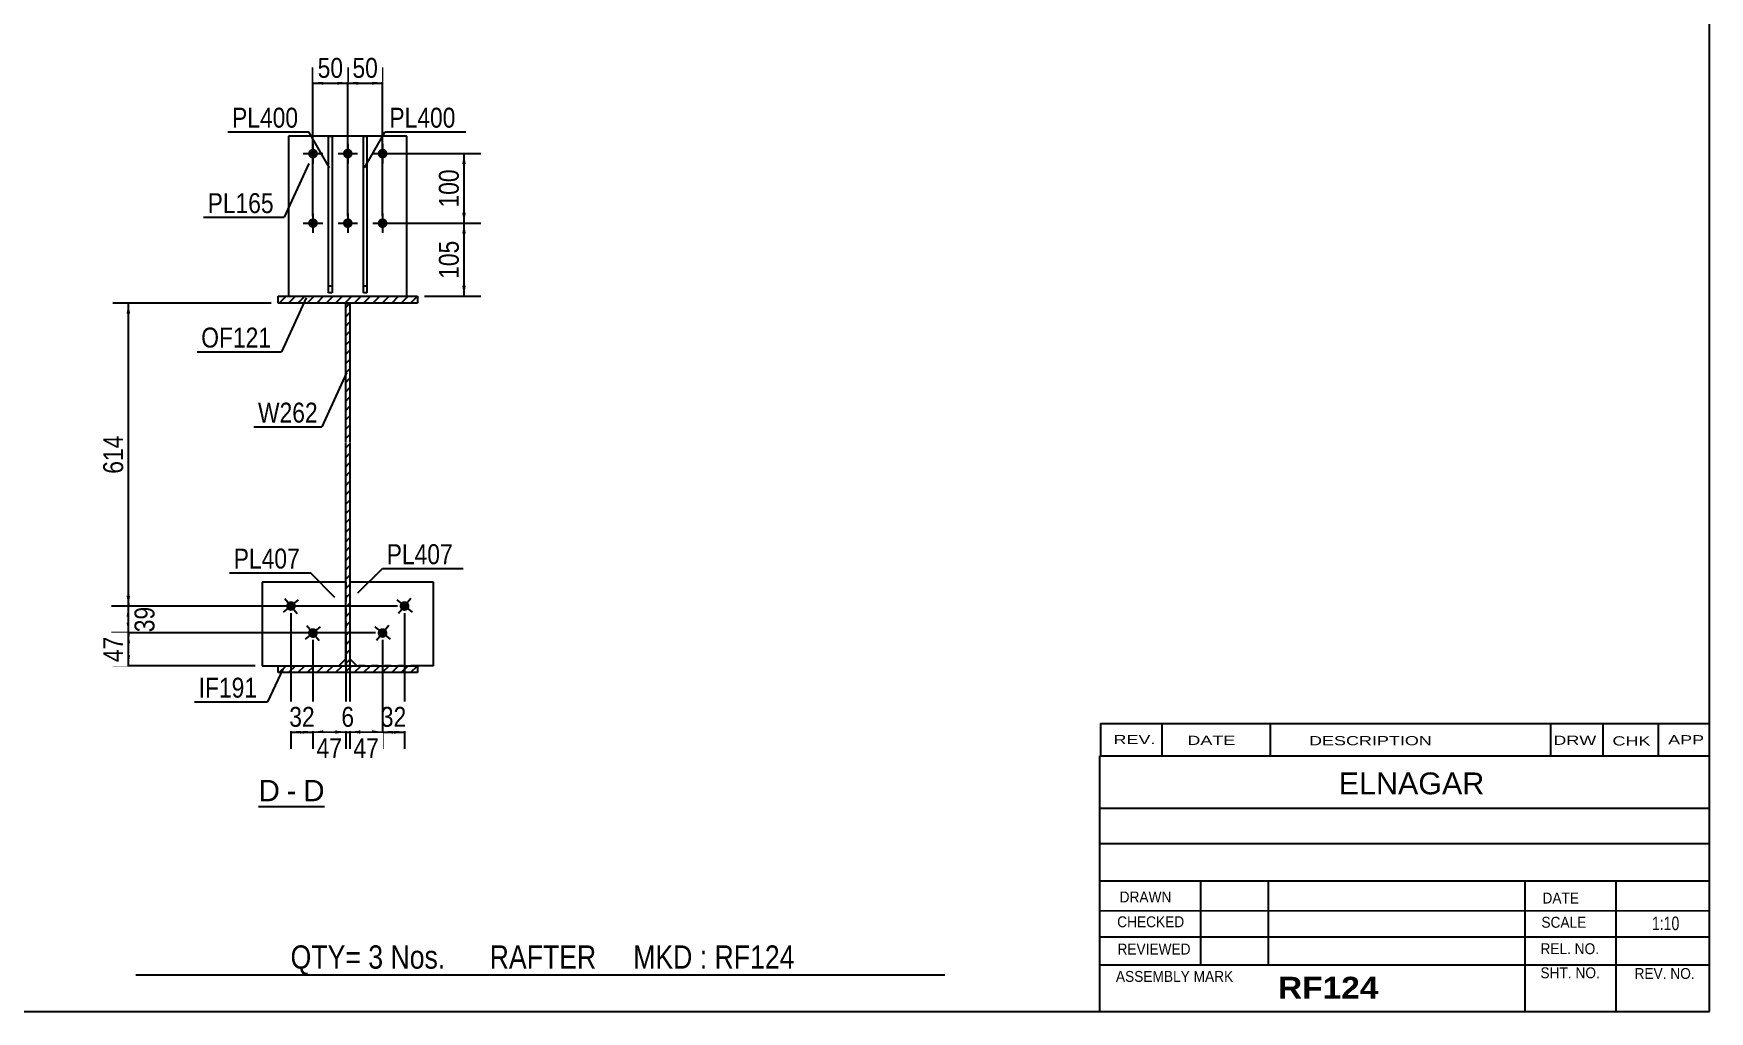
# Model space of a CAD drawing. Header units: millimetres. Extents: x -48 to 355, y -206 to 71.
# Drawn here: x 114 to 354.9, y -206.2 to -65.7 of the extents above; entities that cross this region are included whole.
import ezdxf

# ---------------------------------------------------------------- set-up
doc = ezdxf.new("R2010")
doc.units = ezdxf.units.MM
doc.linetypes.add('DXK_LINE_DOT1', pattern=[1.8814, 0.9407, -0.9407])
doc.styles.add('Arial', font='ARIAL.TTF', dxfattribs={"height": 0.2})
doc.styles.add('Arial Bold', font='ARIALBD.TTF', dxfattribs={"height": 0.2})
doc.styles.add('Arial Narrow', font='ARIALN.TTF', dxfattribs={"height": 0.2})

# ---------------------------------------------------------------- blocks, each defined once
blk = doc.blocks.new('Unknown-627019921-1200')
at = {"color": 5, "linetype": 'Continuous'}
for p, q in [((354.85, -206.22), (354.85, 70.78)), ((-45.15, -206.22), (354.85, -206.22))]:
    blk.add_line(p, q, dxfattribs=at)
blk = doc.blocks.new('Unknown-627019921-12 - 1985')
at = {"color": 7, "linetype": 'Continuous'}
blk.add_line((146.34, -176.75), (155.84, -176.75), dxfattribs=at)
at = {"color": 0, "linetype": 'Continuous'}
blk.add_wipeout([(149.42, -176), (149.42, -172.8), (146.34, -172.8), (146.34, -176)], dxfattribs=at)
blk.add_wipeout([(151.8, -176), (151.8, -172.8), (150.38, -172.8), (150.38, -176)], dxfattribs=at)
at = {"color": 96, "linetype": 'Continuous', "style": 'Arial'}
blk.add_text('D', height=3.06, dxfattribs=at).set_placement((146.34, -176))
at = {"color": 0, "linetype": 'Continuous'}
blk.add_wipeout([(155.84, -176), (155.84, -172.8), (152.76, -172.8), (152.76, -176)], dxfattribs=at)
at = {"color": 96, "linetype": 'Continuous', "style": 'Arial'}
for s, p in [('D', (152.76, -176)), ('-', (150.38, -176))]:
    blk.add_text(s, height=3.06, dxfattribs=at).set_placement(p)
blk = doc.blocks.new('Part-627019921-2013 - 1985')
at = {"color": 2, "linetype": 'Continuous'}
for p, q in [((150.68, -80.42), (150.68, -103.42)), ((167.68, -80.42), (150.68, -80.42)), ((167.68, -103.42), (167.68, -80.42))]:
    blk.add_line(p, q, dxfattribs=at)
at = {"color": 7, "linetype": 'DXK_LINE_DOT1'}
blk.add_line((150.68, -103.42), (167.68, -103.42), dxfattribs=at)
blk = doc.blocks.new('Part-627019921-2035 - 1985')
at = {"color": 2, "linetype": 'Continuous'}
for p, q in [((161.43, -102.92), (161.43, -80.42)), ((161.43, -80.42), (161.93, -80.42)), ((161.93, -80.42), (161.93, -102.92)), ((161.93, -102.92), (161.43, -102.92))]:
    blk.add_line(p, q, dxfattribs=at)
at = {"color": 7, "linetype": 'DXK_LINE_DOT1'}
blk.add_line((161.43, -101.92), (161.93, -101.92), dxfattribs=at)
blk = doc.blocks.new('Part-627019921-2057 - 1985')
at = {"color": 2, "linetype": 'Continuous'}
for p, q in [((171.48, -144.52), (159.48, -144.52)), ((171.48, -156.52), (171.48, -144.52)), ((159.48, -155.52), (160.48, -156.52)), ((171.48, -156.52), (169.18, -156.52))]:
    blk.add_line(p, q, dxfattribs=at)
at = {"color": 7, "linetype": 'DXK_LINE_DOT1'}
for p, q in [((159.48, -144.52), (159.48, -155.52)), ((169.18, -156.52), (160.48, -156.52))]:
    blk.add_line(p, q, dxfattribs=at)
blk = doc.blocks.new('Part-627019921-2062 - 1985')
at = {"color": 2, "linetype": 'Continuous'}
for p, q in [((158.88, -144.52), (146.88, -144.52)), ((146.88, -144.52), (146.88, -156.52)), ((146.88, -156.52), (149.18, -156.52)), ((158.88, -155.52), (157.88, -156.52))]:
    blk.add_line(p, q, dxfattribs=at)
at = {"color": 7, "linetype": 'DXK_LINE_DOT1'}
for p, q in [((158.88, -144.52), (158.88, -155.52)), ((149.18, -156.52), (157.88, -156.52))]:
    blk.add_line(p, q, dxfattribs=at)
blk = doc.blocks.new('Part-627019921-2082 - 1985')
at = {"color": 2, "linetype": 'Continuous'}
for p, q in [((156.43, -102.92), (156.43, -80.42)), ((156.43, -80.42), (156.93, -80.42)), ((156.93, -80.42), (156.93, -102.92)), ((156.93, -102.92), (156.43, -102.92))]:
    blk.add_line(p, q, dxfattribs=at)
at = {"color": 7, "linetype": 'DXK_LINE_DOT1'}
blk.add_line((156.43, -101.92), (156.93, -101.92), dxfattribs=at)
blk = doc.blocks.new('Part-627019921-2105 - 1985')
at = {"linetype": 'Continuous'}
h = blk.add_hatch(dxfattribs=at)
h.set_pattern_fill('', scale=0.3, style=0, pattern_type=0)
h.set_pattern_definition([(45, (159.4772, -104.4245), (-0.67352, 0.67352), [])])
h.paths.add_polyline_path([(159.48, -156.52), (159.48, -104.42), (158.88, -104.42), (158.88, -156.52)])
at = {"color": 2, "linetype": 'Continuous'}
for p, q in [((158.88, -124.42), (158.88, -104.42)), ((158.88, -104.42), (159.48, -104.42)), ((159.48, -104.42), (159.48, -124.42)), ((158.88, -156.52), (158.88, -124.52)), ((159.48, -124.52), (159.48, -156.52)), ((159.48, -156.52), (158.88, -156.52))]:
    blk.add_line(p, q, dxfattribs=at)
blk = doc.blocks.new('Bolt-627019921-2123 - 1985')
at = {"linetype": 'Continuous'}
for points in [[(154.88, -82.92, -1), (153.48, -82.92, -1)], [(159.88, -82.92, -1), (158.48, -82.92, -1)], [(164.88, -82.92, -1), (163.48, -82.92, -1)], [(154.88, -92.92, -1), (153.48, -92.92, -1)], [(159.88, -92.92, -1), (158.48, -92.92, -1)], [(164.88, -92.92, -1), (163.48, -92.92, -1)]]:
    blk.add_hatch(color=3, dxfattribs=at).paths.add_polyline_path(points)
at = {"color": 3, "linetype": 'Continuous'}
for p, q in [((154.18, -81.52), (154.18, -84.32)), ((159.18, -81.52), (159.18, -84.32)), ((164.18, -81.52), (164.18, -84.32)), ((152.78, -82.92), (155.58, -82.92)), ((157.78, -82.92), (160.58, -82.92)), ((162.78, -82.92), (165.58, -82.92)), ((152.78, -92.92), (155.58, -92.92)), ((154.18, -91.52), (154.18, -94.32)), ((157.78, -92.92), (160.58, -92.92)), ((159.18, -91.52), (159.18, -94.32)), ((162.78, -92.92), (165.58, -92.92)), ((164.18, -91.52), (164.18, -94.32))]:
    blk.add_line(p, q, dxfattribs=at)
blk = doc.blocks.new('Bolt-627019921-2124 - 1985')
at = {"linetype": 'Continuous'}
for points in [[(167.88, -148.39, -1), (166.79, -147.5, -1)], [(164.72, -152.27, -1), (163.63, -151.38, -1)]]:
    blk.add_hatch(color=3, dxfattribs=at).paths.add_polyline_path(points)
at = {"color": 3, "linetype": 'Continuous'}
for p, q in [((168.22, -146.86), (166.45, -149.03)), ((166.25, -147.06), (168.42, -148.83)), ((163.09, -150.94), (165.26, -152.71)), ((165.06, -150.74), (163.29, -152.91))]:
    blk.add_line(p, q, dxfattribs=at)
blk = doc.blocks.new('Bolt-627019921-2125 - 1985')
at = {"linetype": 'Continuous'}
for points in [[(151.56, -147.5, -1), (150.48, -148.39, -1)], [(154.72, -151.38, -1), (153.63, -152.27, -1)]]:
    blk.add_hatch(color=3, dxfattribs=at).paths.add_polyline_path(points)
at = {"color": 3, "linetype": 'Continuous'}
for p, q in [((150.14, -146.86), (151.9, -149.03)), ((149.94, -148.83), (152.11, -147.06)), ((153.09, -152.71), (155.26, -150.94)), ((153.29, -150.74), (155.06, -152.91))]:
    blk.add_line(p, q, dxfattribs=at)
blk = doc.blocks.new('Part-627019921-2152 - 1985')
at = {"linetype": 'Continuous'}
h = blk.add_hatch(dxfattribs=at)
h.set_pattern_fill('', scale=0.3, style=0, pattern_type=0)
h.set_pattern_definition([(45, (169.1772, -103.4245), (-0.67352, 0.67352), [])])
h.paths.add_polyline_path([(169.18, -104.42), (169.18, -103.42), (149.18, -103.42), (149.18, -104.42)])
at = {"color": 2, "linetype": 'Continuous'}
for p, q in [((149.18, -104.42), (149.18, -103.42)), ((149.18, -103.42), (169.18, -103.42)), ((169.18, -103.42), (169.18, -104.42)), ((169.18, -104.42), (149.18, -104.42))]:
    blk.add_line(p, q, dxfattribs=at)
blk = doc.blocks.new('Part-627019921-2174 - 1985')
at = {"linetype": 'Continuous'}
h = blk.add_hatch(dxfattribs=at)
h.set_pattern_fill('', scale=0.3, style=0, pattern_type=0)
h.set_pattern_definition([(45, (169.1772, -156.5245), (-0.67352, 0.67352), [])])
h.paths.add_polyline_path([(169.18, -157.52), (169.18, -156.52), (149.18, -156.52), (149.18, -157.52)])
at = {"color": 2, "linetype": 'Continuous'}
for p, q in [((149.18, -157.52), (149.18, -156.52)), ((149.18, -156.52), (169.18, -156.52)), ((169.18, -156.52), (169.18, -157.52)), ((169.18, -157.52), (149.18, -157.52))]:
    blk.add_line(p, q, dxfattribs=at)
blk = doc.blocks.new('StraightDimension-627019921-2269 - 1985')
at = {"linetype": 'Continuous'}
for points in [[(155.68, -166.3), (154.18, -166.05), (155.68, -165.8)], [(157.38, -165.8), (158.88, -166.05), (157.38, -166.3)]]:
    blk.add_hatch(color=7, dxfattribs=at).paths.add_polyline_path(points)
at = {"color": 7, "linetype": 'Continuous'}
for p, q in [((154.18, -152.82), (154.18, -168.3)), ((158.88, -152.82), (158.88, -168.3)), ((154.18, -166.05), (158.88, -166.05))]:
    blk.add_line(p, q, dxfattribs=at)
at = {"color": 0}
blk.add_wipeout([(158.96, -170.4), (158.96, -166.2), (154.1, -166.2), (154.1, -170.4)], dxfattribs=at)
at = {"color": 3, "style": 'Arial Narrow'}
blk.add_text('47', height=2.863, dxfattribs=at).set_placement((154.7, -169.8))
blk = doc.blocks.new('StraightDimension-627019921-3667 - 1985')
at = {"linetype": 'Continuous'}
for points in [[(160.68, -73.03), (159.18, -72.78), (160.68, -72.53)], [(162.68, -72.53), (164.18, -72.78), (162.68, -73.03)]]:
    blk.add_hatch(color=7, dxfattribs=at).paths.add_polyline_path(points)
at = {"color": 7, "linetype": 'Continuous'}
for p, q in [((159.18, -91.92), (159.18, -70.53)), ((164.18, -91.92), (164.18, -70.53)), ((159.18, -72.78), (164.18, -72.78))]:
    blk.add_line(p, q, dxfattribs=at)
at = {"color": 0}
blk.add_wipeout([(164.11, -72.63), (164.11, -68.43), (159.25, -68.43), (159.25, -72.63)], dxfattribs=at)
at = {"color": 3, "style": 'Arial Narrow'}
blk.add_text('50', height=2.863, dxfattribs=at).set_placement((159.85, -72.03))
blk = doc.blocks.new('StraightDimension-627019921-2249 - 1985')
at = {"linetype": 'Continuous'}
for points in [[(165.68, -166.3), (164.18, -166.05), (165.68, -165.8)], [(165.83, -165.8), (167.33, -166.05), (165.83, -166.3)]]:
    blk.add_hatch(color=7, dxfattribs=at).paths.add_polyline_path(points)
at = {"color": 7, "linetype": 'Continuous'}
for p, q in [((167.33, -148.95), (167.33, -168.45)), ((164.18, -152.82), (164.18, -168.45)), ((164.18, -166.05), (167.33, -166.05))]:
    blk.add_line(p, q, dxfattribs=at)
at = {"color": 0}
blk.add_wipeout([(168.18, -165.9), (168.18, -161.7), (163.33, -161.7), (163.33, -165.9)], dxfattribs=at)
at = {"color": 3, "style": 'Arial Narrow'}
blk.add_text('32', height=2.863, dxfattribs=at).set_placement((163.93, -165.3))
blk = doc.blocks.new('StraightDimension-627019921-2210 - 1985')
at = {"linetype": 'Continuous'}
for points in [[(175.63, -94.42), (175.88, -92.92), (176.13, -94.42)], [(176.13, -101.92), (175.88, -103.42), (175.63, -101.92)]]:
    blk.add_hatch(color=7, dxfattribs=at).paths.add_polyline_path(points)
at = {"color": 7, "linetype": 'Continuous'}
for p, q in [((165.18, -92.92), (178.28, -92.92)), ((175.88, -103.42), (175.88, -92.92)), ((170.18, -103.42), (178.28, -103.42))]:
    blk.add_line(p, q, dxfattribs=at)
at = {"color": 0}
blk.add_wipeout([(175.73, -94.83), (171.53, -94.83), (171.53, -101.52), (175.73, -101.52)], dxfattribs=at)
at = {"color": 3, "style": 'Arial Narrow'}
blk.add_text('105', height=2.863, rotation=90.0002, dxfattribs=at).set_placement((175.13, -100.92))
blk = doc.blocks.new('StraightDimension-627019921-2309 - 1985')
at = {"linetype": 'Continuous'}
for points in [[(127.4, -149.45), (127.65, -147.95), (127.9, -149.45)], [(127.9, -150.32), (127.65, -151.82), (127.4, -150.32)]]:
    blk.add_hatch(color=7, dxfattribs=at).paths.add_polyline_path(points)
at = {"color": 7, "linetype": 'Continuous'}
for p, q in [((166.33, -147.95), (125.25, -147.95)), ((127.65, -151.82), (127.65, -147.95)), ((163.18, -151.82), (125.25, -151.82))]:
    blk.add_line(p, q, dxfattribs=at)
at = {"color": 0}
blk.add_wipeout([(132, -147.46), (127.8, -147.46), (127.8, -152.31), (132, -152.31)], dxfattribs=at)
at = {"color": 3, "style": 'Arial Narrow'}
blk.add_text('39', height=2.863, rotation=90.0002, dxfattribs=at).set_placement((131.4, -151.71))
blk = doc.blocks.new('StraightDimension-627019921-2220 - 1985')
at = {"linetype": 'Continuous'}
for points in [[(175.63, -84.42), (175.88, -82.92), (176.13, -84.42)], [(176.13, -91.42), (175.88, -92.92), (175.63, -91.42)]]:
    blk.add_hatch(color=7, dxfattribs=at).paths.add_polyline_path(points)
at = {"color": 7, "linetype": 'Continuous'}
for p, q in [((165.18, -82.92), (178.28, -82.92)), ((175.88, -92.92), (175.88, -82.92)), ((165.18, -92.92), (178.28, -92.92))]:
    blk.add_line(p, q, dxfattribs=at)
at = {"color": 0}
blk.add_wipeout([(175.73, -84.58), (171.53, -84.58), (171.53, -91.27), (175.73, -91.27)], dxfattribs=at)
at = {"color": 3, "style": 'Arial Narrow'}
blk.add_text('100', height=2.863, rotation=90.0002, dxfattribs=at).set_placement((175.13, -90.67))
blk = doc.blocks.new('StraightDimension-627019921-2236 - 1985')
at = {"linetype": 'Continuous'}
for points in [[(160.98, -166.3), (159.48, -166.05), (160.98, -165.8)], [(162.68, -165.8), (164.18, -166.05), (162.68, -166.3)]]:
    blk.add_hatch(color=7, dxfattribs=at).paths.add_polyline_path(points)
at = {"color": 7, "linetype": 'Continuous'}
for p, q in [((159.48, -152.82), (159.48, -168.3)), ((164.18, -152.82), (164.18, -168.3)), ((159.48, -166.05), (164.18, -166.05))]:
    blk.add_line(p, q, dxfattribs=at)
at = {"color": 0}
blk.add_wipeout([(164.26, -170.4), (164.26, -166.2), (159.4, -166.2), (159.4, -170.4)], dxfattribs=at)
at = {"color": 3, "style": 'Arial Narrow'}
blk.add_text('47', height=2.863, dxfattribs=at).set_placement((160, -169.8))
blk = doc.blocks.new('StraightDimension-627019921-2259 - 1985')
at = {"linetype": 'Continuous'}
for points in [[(152.52, -166.3), (151.02, -166.05), (152.52, -165.8)], [(152.68, -165.8), (154.18, -166.05), (152.68, -166.3)]]:
    blk.add_hatch(color=7, dxfattribs=at).paths.add_polyline_path(points)
at = {"color": 7, "linetype": 'Continuous'}
for p, q in [((151.02, -148.95), (151.02, -168.45)), ((154.18, -152.82), (154.18, -168.45)), ((151.02, -166.05), (154.18, -166.05))]:
    blk.add_line(p, q, dxfattribs=at)
at = {"color": 0}
blk.add_wipeout([(155.03, -165.9), (155.03, -161.7), (150.17, -161.7), (150.17, -165.9)], dxfattribs=at)
at = {"color": 3, "style": 'Arial Narrow'}
blk.add_text('32', height=2.863, dxfattribs=at).set_placement((150.77, -165.3))
blk = doc.blocks.new('StraightDimension-627019921-2282 - 1985')
at = {"linetype": 'Continuous'}
for points in [[(157.38, -165.8), (158.88, -166.05), (157.38, -166.3)], [(160.98, -166.3), (159.48, -166.05), (160.98, -165.8)]]:
    blk.add_hatch(color=7, dxfattribs=at).paths.add_polyline_path(points)
at = {"color": 7, "linetype": 'Continuous'}
for p, q in [((158.88, -152.82), (158.88, -168.45)), ((159.48, -152.82), (159.48, -168.45)), ((158.88, -166.05), (159.48, -166.05))]:
    blk.add_line(p, q, dxfattribs=at)
at = {"color": 0}
blk.add_wipeout([(160.69, -165.9), (160.69, -161.7), (157.66, -161.7), (157.66, -165.9)], dxfattribs=at)
at = {"color": 3, "style": 'Arial Narrow'}
blk.add_text('6', height=2.86, dxfattribs=at).set_placement((158.26, -165.3))
blk = doc.blocks.new('StraightDimension-627019921-2299 - 1985')
at = {"linetype": 'Continuous'}
for points in [[(127.4, -153.32), (127.65, -151.82), (127.9, -153.32)], [(127.9, -155.02), (127.65, -156.52), (127.4, -155.02)]]:
    blk.add_hatch(color=7, dxfattribs=at).paths.add_polyline_path(points)
at = {"color": 7, "linetype": 'Continuous'}
for p, q in [((163.18, -151.82), (125.4, -151.82)), ((127.65, -156.52), (127.65, -151.82)), ((145.88, -156.52), (125.4, -156.52))]:
    blk.add_line(p, q, dxfattribs=at)
at = {"color": 0}
blk.add_wipeout([(127.5, -151.75), (123.3, -151.75), (123.3, -156.6), (127.5, -156.6)], dxfattribs=at)
at = {"color": 3, "style": 'Arial Narrow'}
blk.add_text('47', height=2.863, rotation=90.0002, dxfattribs=at).set_placement((126.9, -156))
blk = doc.blocks.new('StraightDimension-627019921-2319 - 1985')
at = {"linetype": 'Continuous'}
for points in [[(127.4, -105.92), (127.65, -104.42), (127.9, -105.92)], [(127.9, -146.45), (127.65, -147.95), (127.4, -146.45)]]:
    blk.add_hatch(color=7, dxfattribs=at).paths.add_polyline_path(points)
at = {"color": 7, "linetype": 'Continuous'}
for p, q in [((148.18, -104.42), (125.4, -104.42)), ((127.65, -147.95), (127.65, -104.42)), ((166.33, -147.95), (125.4, -147.95))]:
    blk.add_line(p, q, dxfattribs=at)
at = {"color": 0}
blk.add_wipeout([(127.5, -122.84), (123.3, -122.84), (123.3, -129.53), (127.5, -129.53)], dxfattribs=at)
at = {"color": 3, "style": 'Arial Narrow'}
blk.add_text('614', height=2.863, rotation=90.0002, dxfattribs=at).set_placement((126.9, -128.93))
blk = doc.blocks.new('StraightDimension-627019921-3665 - 1985')
at = {"linetype": 'Continuous'}
for points in [[(155.68, -73.03), (154.18, -72.78), (155.68, -72.53)], [(157.68, -72.53), (159.18, -72.78), (157.68, -73.03)]]:
    blk.add_hatch(color=7, dxfattribs=at).paths.add_polyline_path(points)
at = {"color": 7, "linetype": 'Continuous'}
for p, q in [((154.18, -91.92), (154.18, -70.53)), ((159.18, -91.92), (159.18, -70.53)), ((154.18, -72.78), (159.18, -72.78))]:
    blk.add_line(p, q, dxfattribs=at)
at = {"color": 0}
blk.add_wipeout([(159.11, -72.63), (159.11, -68.43), (154.25, -68.43), (154.25, -72.63)], dxfattribs=at)
at = {"color": 3, "style": 'Arial Narrow'}
blk.add_text('50', height=2.863, dxfattribs=at).set_placement((154.85, -72.03))
blk = doc.blocks.new('CBS_CALLOFF-627019921-9369')
at = {"color": 7, "linetype": 'Continuous'}
blk.add_line((128.73, -200.95), (244.96, -200.97), dxfattribs=at)
at = {"color": 3, "linetype": 'Continuous', "style": 'Arial Narrow'}
blk.add_text('QTY= 3 Nos.      RAFTER     MKD : RF124', height=3.3405, dxfattribs=at).set_placement((150.96, -200.06))
blk = doc.blocks.new('CBS_NAME_BLOG-627019921-9370')
at = {"color": 7, "linetype": 'Continuous'}
for p, q in [((267.26, -169.47), (354.78, -169.47)), ((267.26, -206.18), (267.26, -169.47)), ((267.26, -177), (354.78, -177)), ((267.33, -182.06), (354.85, -182.06)), ((267.26, -187.43), (354.78, -187.43)), ((281.78, -199.54), (281.78, -187.44)), ((291.47, -199.51), (291.47, -187.44)), ((328.38, -206.18), (328.38, -187.45)), ((341.43, -206.18), (341.43, -187.43)), ((267.27, -191.73), (354.85, -191.71)), ((267.26, -195.48), (354.78, -195.48)), ((267.26, -199.52), (354.78, -199.52)), ((267.26, -206.22), (354.85, -206.22))]:
    blk.add_line(p, q, dxfattribs=at)
at = {"color": 3, "linetype": 'Continuous', "style": 'Arial'}
blk.add_text('ELNAGAR', height=3.133, dxfattribs=at).set_placement((301.58, -175))
at = {"color": 3, "linetype": 'Continuous'}
for s, height, style, width, p in [('DRAWN', 1.566, 'Arial', 0.9, (270.09, -190.54)), ('DATE', 1.566, 'Arial', 0.9, (330.85, -190.7)), ('CHECKED', 1.566, 'Arial', 0.9, (269.74, -194.11)), ('SCALE', 1.566, 'Arial', 0.9, (330.7, -194.18)), ('1:10', 1.957, 'Arial Narrow', 0.9, (346.59, -194.53)), ('REVIEWED', 1.566, 'Arial', 0.9, (269.78, -198.03)), ('REL. NO.', 1.566, 'Arial', 0.9, (330.56, -197.98)), ('SHT. NO.', 1.566, 'Arial', 0.9, (330.56, -201.44)), ('ASSEMBLY MARK', 1.5663, 'Arial', 0.9, (269.56, -201.96)), ('RF124', 3.131, 'Arial Bold', 1.1, (292.84, -204.36)), ('REV. NO.', 1.566, 'Arial', 0.9, (344.08, -201.54))]:
    blk.add_text(s, height=height, dxfattribs=dict(at, style=style, width=width)).set_placement(p)
blk = doc.blocks.new('CBS_REVISION-627019921-9371')
at = {"color": 7, "linetype": 'Continuous'}
for p, q in [((267.34, -164.84), (354.84, -164.84)), ((267.34, -164.84), (267.34, -169.47)), ((276.14, -164.84), (276.14, -169.47)), ((291.73, -164.84), (291.73, -169.41)), ((331.99, -164.84), (331.99, -169.47)), ((339.53, -164.84), (339.53, -169.47)), ((347.48, -164.84), (347.48, -169.47)), ((267.34, -169.47), (354.84, -169.47))]:
    blk.add_line(p, q, dxfattribs=at)
at = {"color": 7, "style": 'Arial Narrow', "width": 1.7}
for s, height, p in [('REV.', 1.326, (269.21, -167.79)), ('DATE', 1.326, (279.83, -167.91)), ('DESCRIPTION', 1.3257, (297.31, -167.96)), ('DRW', 1.326, (332.42, -167.9)), ('CHK', 1.326, (340.91, -167.99)), ('APP', 1.326, (348.91, -167.83))]:
    blk.add_text(s, height=height, dxfattribs=at).set_placement(p)
blk = doc.blocks.new('Mark-627019921-2053 - 1985')
at = {"color": 0}
blk.add_wipeout([(174.27, -141.93), (174.27, -138.93), (164.77, -138.93), (164.77, -141.93)], dxfattribs=at)
blk.add_wipeout([(174.27, -141.93), (174.27, -138.93), (164.77, -138.93), (164.77, -141.93)], dxfattribs=at)
at = {"color": 7, "linetype": 'Continuous'}
for p, q in [((160.63, -146.06), (164.17, -142.53)), ((164.17, -142.53), (175.77, -142.53))]:
    blk.add_line(p, q, dxfattribs=at)
at = {"color": 3, "style": 'Arial Narrow'}
blk.add_text('PL407', height=2.863, dxfattribs=at).set_placement((164.77, -141.93))
blk = doc.blocks.new('Mark-627019921-2008 - 1985')
at = {"color": 7, "linetype": 'Continuous'}
blk.add_line((153.58, -84.34), (150.04, -92.07), dxfattribs=at)
at = {"color": 0}
blk.add_wipeout([(148.54, -91.47), (148.54, -88.47), (139.04, -88.47), (139.04, -91.47)], dxfattribs=at)
blk.add_wipeout([(148.54, -91.47), (148.54, -88.47), (139.04, -88.47), (139.04, -91.47)], dxfattribs=at)
at = {"color": 7, "linetype": 'Continuous'}
blk.add_line((138.44, -92.07), (150.04, -92.07), dxfattribs=at)
at = {"color": 3, "style": 'Arial Narrow'}
blk.add_text('PL165', height=2.863, dxfattribs=at).set_placement((139.04, -91.47))
blk = doc.blocks.new('Mark-627019921-2031 - 1985')
at = {"color": 0}
blk.add_wipeout([(174.66, -79.19), (174.66, -76.19), (165.16, -76.19), (165.16, -79.19)], dxfattribs=at)
blk.add_wipeout([(174.66, -79.19), (174.66, -76.19), (165.16, -76.19), (165.16, -79.19)], dxfattribs=at)
at = {"color": 7, "linetype": 'Continuous'}
for p, q in [((161.56, -84.98), (164.56, -79.79)), ((164.56, -79.79), (176.16, -79.79))]:
    blk.add_line(p, q, dxfattribs=at)
at = {"color": 3, "style": 'Arial Narrow'}
blk.add_text('PL400', height=2.863, dxfattribs=at).set_placement((165.16, -79.19))
blk = doc.blocks.new('Mark-627019921-2058 - 1985')
at = {"color": 7, "linetype": 'Continuous'}
blk.add_line((157.33, -146.7), (153.8, -143.16), dxfattribs=at)
at = {"color": 0}
blk.add_wipeout([(152.3, -142.56), (152.3, -139.56), (142.79, -139.56), (142.79, -142.56)], dxfattribs=at)
blk.add_wipeout([(152.3, -142.56), (152.3, -139.56), (142.79, -139.56), (142.79, -142.56)], dxfattribs=at)
at = {"color": 7, "linetype": 'Continuous'}
blk.add_line((142.19, -143.16), (153.8, -143.16), dxfattribs=at)
at = {"color": 3, "style": 'Arial Narrow'}
blk.add_text('PL407', height=2.863, dxfattribs=at).set_placement((142.79, -142.56))
blk = doc.blocks.new('Mark-627019921-2170 - 1985')
at = {"color": 7, "linetype": 'Continuous'}
blk.add_line((149.86, -157), (147.65, -161.71), dxfattribs=at)
at = {"color": 0}
blk.add_wipeout([(146.15, -161.11), (146.15, -158.11), (137.75, -158.11), (137.75, -161.11)], dxfattribs=at)
blk.add_wipeout([(146.15, -161.11), (146.15, -158.11), (137.75, -158.11), (137.75, -161.11)], dxfattribs=at)
at = {"color": 7, "linetype": 'Continuous'}
blk.add_line((137.15, -161.71), (147.65, -161.71), dxfattribs=at)
at = {"color": 3, "style": 'Arial Narrow'}
blk.add_text('IF191', height=2.863, dxfattribs=at).set_placement((137.75, -161.11))
blk = doc.blocks.new('Mark-627019921-2078 - 1985')
at = {"color": 7, "linetype": 'Continuous'}
blk.add_line((156.56, -84.98), (153.56, -79.79), dxfattribs=at)
at = {"color": 0}
blk.add_wipeout([(152.06, -79.19), (152.06, -76.19), (142.55, -76.19), (142.55, -79.19)], dxfattribs=at)
blk.add_wipeout([(152.06, -79.19), (152.06, -76.19), (142.55, -76.19), (142.55, -79.19)], dxfattribs=at)
at = {"color": 7, "linetype": 'Continuous'}
blk.add_line((141.95, -79.79), (153.56, -79.79), dxfattribs=at)
at = {"color": 3, "style": 'Arial Narrow'}
blk.add_text('PL400', height=2.863, dxfattribs=at).set_placement((142.55, -79.19))
blk = doc.blocks.new('Mark-627019921-2101 - 1985')
at = {"color": 0}
blk.add_wipeout([(154.86, -121.58), (154.86, -118.58), (146.28, -118.58), (146.28, -121.58)], dxfattribs=at)
blk.add_wipeout([(154.86, -121.58), (154.86, -118.58), (146.28, -118.58), (146.28, -121.58)], dxfattribs=at)
at = {"color": 7, "linetype": 'Continuous'}
for p in [(159, -114.45), (145.68, -122.18)]:
    blk.add_line(p, (155.46, -122.18), dxfattribs=at)
at = {"color": 3, "style": 'Arial Narrow'}
blk.add_text('W262', height=2.863, dxfattribs=at).set_placement((146.28, -121.58))
blk = doc.blocks.new('Mark-627019921-2148 - 1985')
at = {"color": 7, "linetype": 'Continuous'}
blk.add_line((153.21, -103.65), (149.67, -111.39), dxfattribs=at)
at = {"color": 0}
blk.add_wipeout([(148.17, -110.79), (148.17, -107.79), (138.12, -107.79), (138.12, -110.79)], dxfattribs=at)
blk.add_wipeout([(148.17, -110.79), (148.17, -107.79), (138.12, -107.79), (138.12, -110.79)], dxfattribs=at)
at = {"color": 7, "linetype": 'Continuous'}
blk.add_line((137.52, -111.39), (149.67, -111.39), dxfattribs=at)
at = {"color": 3, "style": 'Arial Narrow'}
blk.add_text('OF121', height=2.863, dxfattribs=at).set_placement((138.12, -110.79))

msp = doc.modelspace()

# ---------------------------------------------------------------- block references
for name in ['Unknown-627019921-1200', 'Part-627019921-2013 - 1985', 'Bolt-627019921-2123 - 1985', 'Part-627019921-2082 - 1985', 'Part-627019921-2035 - 1985', 'Part-627019921-2152 - 1985', 'Part-627019921-2105 - 1985', 'Part-627019921-2062 - 1985', 'Bolt-627019921-2125 - 1985', 'Part-627019921-2057 - 1985', 'Bolt-627019921-2124 - 1985', 'Part-627019921-2174 - 1985', 'CBS_REVISION-627019921-9371', 'CBS_NAME_BLOG-627019921-9370', 'CBS_CALLOFF-627019921-9369']:
    msp.add_blockref(name, (0, 0))

# ---------------------------------------------------------------- next in the draw order: block references
for name in ['StraightDimension-627019921-3667 - 1985', 'StraightDimension-627019921-2249 - 1985', 'StraightDimension-627019921-2269 - 1985', 'Unknown-627019921-12 - 1985']:
    msp.add_blockref(name, (0, 0))

# ---------------------------------------------------------------- next in the draw order: block references
for name in ['StraightDimension-627019921-3665 - 1985', 'StraightDimension-627019921-2210 - 1985', 'StraightDimension-627019921-2309 - 1985']:
    msp.add_blockref(name, (0, 0))

# ---------------------------------------------------------------- next in the draw order: block references
for name in ['StraightDimension-627019921-2220 - 1985', 'Mark-627019921-2008 - 1985', 'StraightDimension-627019921-2259 - 1985', 'StraightDimension-627019921-2236 - 1985']:
    msp.add_blockref(name, (0, 0))

# ---------------------------------------------------------------- next in the draw order: block references
for name in ['Mark-627019921-2078 - 1985', 'Mark-627019921-2031 - 1985', 'StraightDimension-627019921-2319 - 1985', 'StraightDimension-627019921-2282 - 1985']:
    msp.add_blockref(name, (0, 0))

# ---------------------------------------------------------------- next in the draw order: block references
for name in ['Mark-627019921-2148 - 1985', 'Mark-627019921-2101 - 1985', 'Mark-627019921-2058 - 1985', 'Mark-627019921-2053 - 1985', 'StraightDimension-627019921-2299 - 1985']:
    msp.add_blockref(name, (0, 0))

# ---------------------------------------------------------------- next in the draw order: block references
msp.add_blockref('Mark-627019921-2170 - 1985', (0, 0))

doc.saveas('drawing.dxf')
